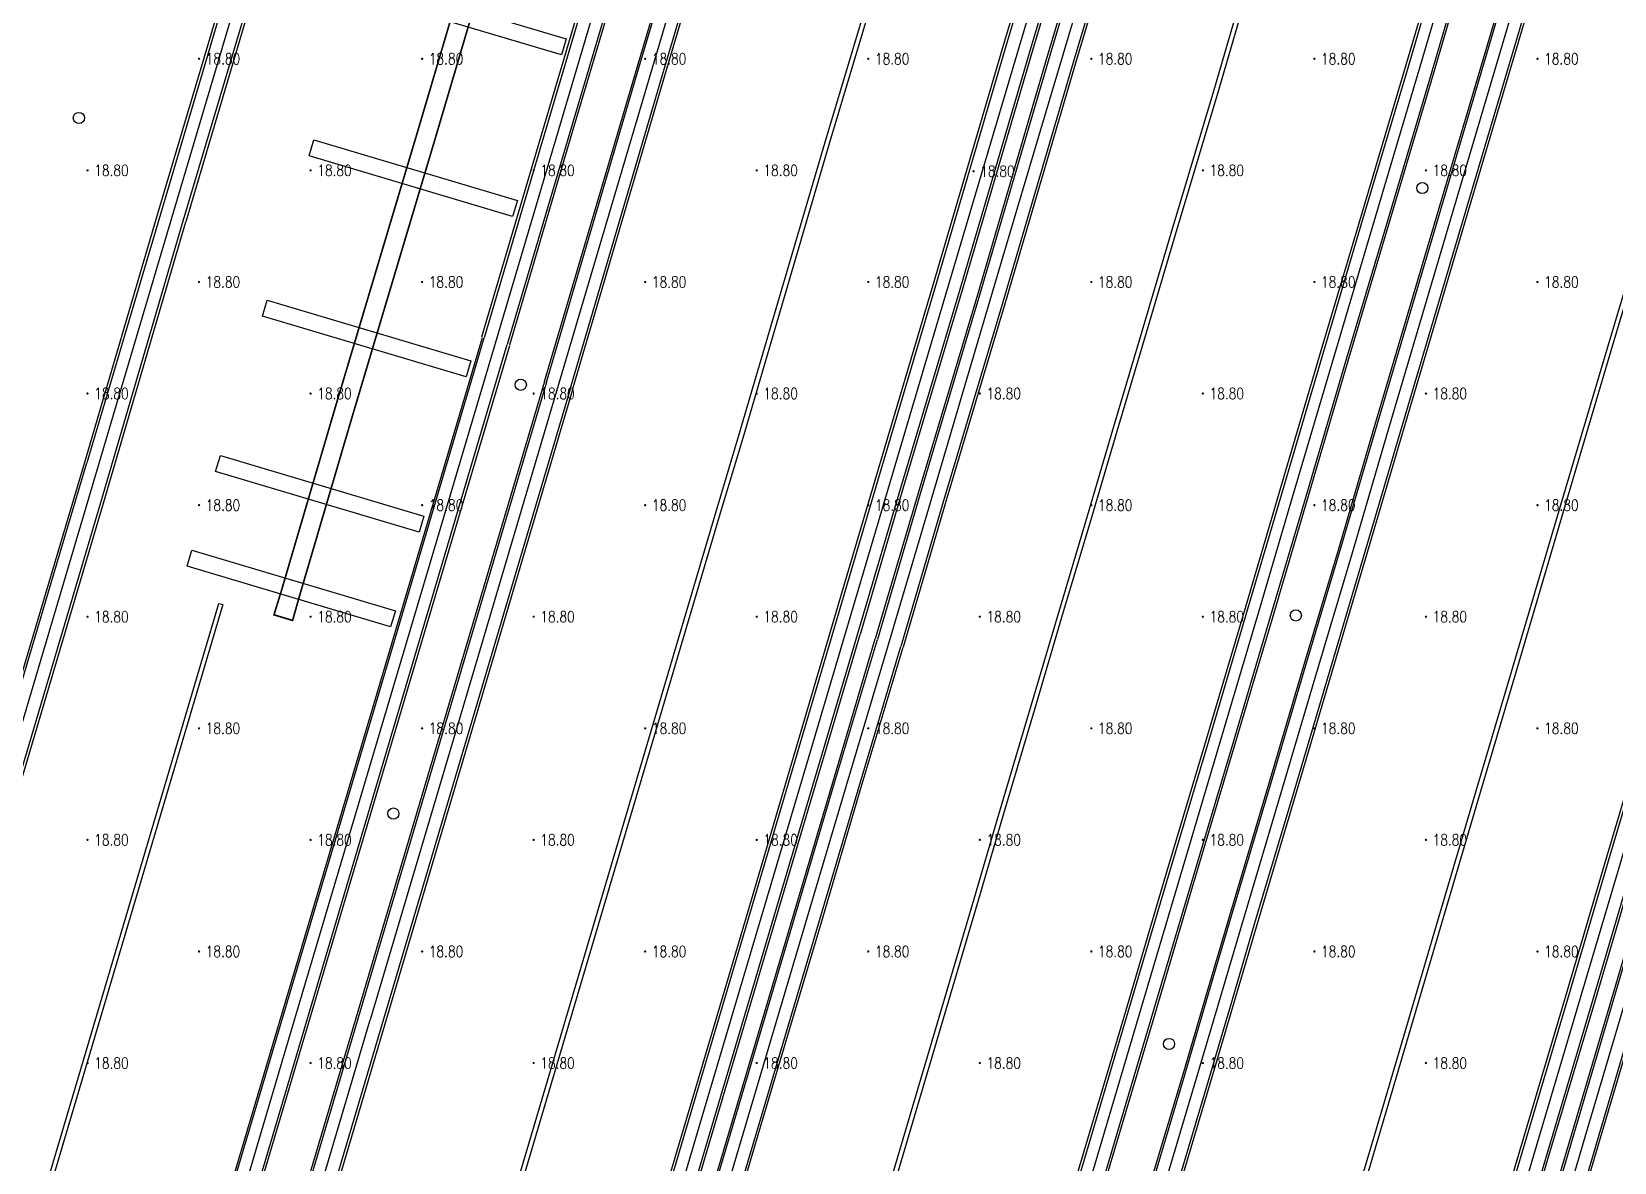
# Model space of a CAD drawing. Extents: x 404846 to 408477, y 3390929 to 3392894.
# Drawn here: x 406546.3 to 406688.3, y 3391765.5 to 3391866.8 of the extents above; entities that cross this region are included whole.
import ezdxf
from ezdxf.enums import TextEntityAlignment as Align

# ---------------------------------------------------------------- set-up
doc = ezdxf.new("R2010")
doc.units = 0
doc.header["$LTSCALE"] = 0.5
doc.linetypes.add('X1', pattern=[5, 4, -1])
doc.layers.get('0').update_dxf_attribs({"linetype": 'CONTINUOUS'})
for name, color, linetype in [('3221', 6, 'CONTINUOUS'), ('FZTZ', 7, 'CONTINUOUS'), ('GCD', 1, 'CONTINUOUS'), ('GXYZ', 2, 'CONTINUOUS'), ('SXSS', 5, 'CONTINUOUS'), ('ZBTZ', 3, 'CONTINUOUS')]:
    doc.layers.add(name, color=color, linetype=linetype)
doc.styles.add('HZ', font='rs.shx', dxfattribs={"width": 0.8, "bigfont": 'hztxt.shx'})
doc.linetypes.add('1161', pattern='A,0,[149,AAA.SHX,S=0.15,R=0,X=0,Y=0],-1.6', length=1.6)

# ---------------------------------------------------------------- blocks, each defined once
blk = doc.blocks.new('GC200')
at = {"linetype": 'Continuous', "const_width": 0.2, "flags": 128}
blk.add_lwpolyline([(-0.1, 0, 1), (0.1, 0, 1)], format="xyb", close=True, dxfattribs=at)
blk = doc.blocks.new('gc188')
blk.add_circle((0, 0), 1)

msp = doc.modelspace()

# ---------------------------------------------------------------- linework, layer by layer
at = {"layer": '3221', "color": 6}
for points in [[(406615.567, 3391909.423, 18.808), (406607.435, 3391881.947, 18.808), (406596.96, 3391846.592, 19.062), (406586.045, 3391809.768, 19.032), (406576.688, 3391778.255, 18.846)], [(406645.293, 3391900.624, 18.808), (406637.159, 3391873.145, 18.808), (406626.682, 3391837.784, 19.062), (406615.764, 3391800.951, 19.032), (406606.409, 3391769.444, 18.846), (406600.955, 3391751.015, 18.823), (406593.342, 3391725.339, 18.907), (406565.6, 3391631.59, 19.062), (406555.872, 3391598.808, 18.864), (406526.153, 3391607.627, 18.864), (406535.878, 3391640.397, 19.062), (406556.524, 3391710.171, 18.947)], [(406573.872, 3391900.521, 18.743), (406568.74, 3391883.318, 18.914), (406557.936, 3391846.881, 19.277), (406539.069, 3391783.307, 18.828), (406533.969, 3391766.086, 18.896)], [(406596.157, 3391720.734, 19.119), (406604.774, 3391749.915, 18.864), (406610.63, 3391769.641, 18.738), (406615.924, 3391787.48, 18.868), (406619.382, 3391799.168, 18.877), (406623.172, 3391811.895, 18.955), (406626.648, 3391823.598, 19.034), (406629.668, 3391833.857, 18.967), (406633.457, 3391846.691, 18.911), (406636.822, 3391858.036, 18.87), (406640.883, 3391871.686, 18.836), (406644.461, 3391883.832, 18.763), (406647.717, 3391894.768, 18.817)], [(406603.578, 3391891.659, 18.743), (406598.454, 3391874.481, 18.914), (406587.656, 3391838.065, 19.277), (406568.79, 3391774.496, 18.828), (406556.777, 3391733.826, 18.89)], [(406625.884, 3391711.944, 19.119), (406634.498, 3391741.114, 18.864), (406640.348, 3391760.82, 18.738), (406645.646, 3391778.673, 18.868), (406649.1, 3391790.347, 18.877), (406652.885, 3391803.058, 18.955), (406656.375, 3391814.807, 19.034), (406659.403, 3391825.091, 18.967), (406663.183, 3391837.895, 18.911), (406666.538, 3391849.208, 18.87), (406670.608, 3391862.886, 18.836), (406674.185, 3391875.03, 18.763), (406677.428, 3391885.923, 18.817)], [(406682.497, 3391880.124, 18.81), (406678.666, 3391867.229, 18.76), (406673.563, 3391850.016, 18.807), (406667.978, 3391831.141, 18.978), (406664.7, 3391819.993, 19.056), (406661.631, 3391809.693, 19.056), (406658.458, 3391798.984, 19.034), (406654.961, 3391787.215, 18.959), (406652.932, 3391780.358, 18.929), (406650.767, 3391772.989, 18.827), (406647.953, 3391763.546, 18.814), (406643.337, 3391747.997, 18.814), (406639.308, 3391734.399, 18.827), (406634.339, 3391717.621, 18.948), (406632.207, 3391710.433, 19.036)], [(406661.93, 3391701.627, 19.036), (406666.418, 3391716.779, 18.94), (406671.243, 3391733.098, 18.838), (406676.776, 3391751.697, 18.842), (406681.033, 3391766.135, 18.847), (406685.139, 3391779.923, 18.904), (406688.761, 3391792.194, 18.96), (406692.099, 3391803.428, 18.96), (406696.221, 3391817.386, 18.96), (406700.387, 3391831.365, 18.918), (406704.112, 3391843.946, 18.937), (406708.169, 3391857.594, 19.023), (406712.969, 3391873.825, 19.096)], [(406663.5, 3391692.901, 18.843), (406669.723, 3391713.954, 18.914), (406675.071, 3391731.955, 18.806), (406680.734, 3391751.135, 18.747), (406685.643, 3391767.772, 18.655), (406690.383, 3391783.769, 18.669), (406697.777, 3391808.704, 18.649), (406701.265, 3391820.491, 18.679), (406710.337, 3391851.076, 18.852), (406714.463, 3391864.901, 19)], [(406556.524, 3391710.171, 18.947), (406576.688, 3391778.255, 18.846)]]:
    msp.add_polyline3d(points, dxfattribs=at)
at = {"layer": 'FZTZ', "linetype": 'Continuous', "flags": 128}
for points, elevation in [([(406576.026, 3391871.602), (406594.273, 3391866.168), (406593.846, 3391864.735), (406575.599, 3391870.169), (406576.026, 3391871.602)], 26.994), ([(406571.652, 3391857.121), (406589.9, 3391851.687), (406589.473, 3391850.253), (406571.226, 3391855.688), (406571.652, 3391857.121)], 26.994), ([(406567.477, 3391842.745), (406585.724, 3391837.311), (406585.298, 3391835.878), (406567.05, 3391841.312), (406567.477, 3391842.745)], 27.017), ([(406563.272, 3391828.836), (406581.519, 3391823.402), (406581.092, 3391821.968), (406562.845, 3391827.403), (406563.272, 3391828.836)], 27.017), ([(406560.708, 3391820.339), (406578.956, 3391814.905), (406578.529, 3391813.472), (406560.281, 3391818.906), (406560.708, 3391820.339)], 27.017)]:
    msp.add_lwpolyline(points, close=True, dxfattribs=dict(at, elevation=elevation))
at = {"layer": 'SXSS', "linetype": 'X1', "const_width": 0.15, "flags": 128}
for points, elevation in [([(406614.583, 3391970.852), (406612.387, 3391963.723), (406603.342, 3391933.511), (406589.53, 3391886.867), (406580.906, 3391857.699), (406573.541, 3391833.04), (406568.736, 3391816.695)], 18.805), ([(406616.204, 3391970.372), (406614.004, 3391963.232), (406604.962, 3391933.029), (406591.151, 3391886.387), (406582.527, 3391857.218), (406575.162, 3391832.559), (406570.358, 3391816.218)], 18.805), ([(406568.736, 3391816.695), (406568.075, 3391814.551), (406569.745, 3391814.045), (406570.358, 3391816.218)], 18.833)]:
    msp.add_lwpolyline(points, dxfattribs=dict(at, elevation=elevation))
at = {"layer": 'SXSS', "linetype": 'Continuous', "flags": 128}
for points, elevation in [([(406611.347, 3391723.049), (406616.092, 3391739.248), (406621.045, 3391755.938), (406624.495, 3391767.582), (406627.325, 3391777.179), (406630.848, 3391789.098), (406633.047, 3391796.559), (406635.915, 3391806.211), (406638.49, 3391814.976), (406640.874, 3391822.916), (406643.442, 3391831.621), (406645.912, 3391839.965), (406648.748, 3391849.561), (406652.286, 3391861.292), (406655.309, 3391871.67), (406658.307, 3391881.689), (406661.239, 3391891.622)], 18.717), ([(406611.689, 3391722.948), (406616.474, 3391739.135), (406621.426, 3391755.825), (406624.877, 3391767.469), (406627.707, 3391777.066), (406631.23, 3391788.986), (406633.429, 3391796.446), (406636.297, 3391806.099), (406638.872, 3391814.862), (406641.255, 3391822.802), (406643.824, 3391831.509), (406646.294, 3391839.852), (406649.13, 3391849.447), (406652.668, 3391861.179), (406655.691, 3391871.557), (406658.689, 3391881.576), (406661.621, 3391891.509)], 18.717), ([(406647.765, 3391703.911), (406651.691, 3391717.131), (406656.755, 3391734.169), (406660.775, 3391747.722), (406664.869, 3391761.549), (406667.647, 3391770.914), (406672.012, 3391785.714), (406675.871, 3391798.764), (406679.027, 3391809.439), (406683.451, 3391824.415), (406687.6, 3391838.349), (406694.058, 3391859.964), (406698.167, 3391874.016)], 18.775), ([(406648.143, 3391703.799), (406652.068, 3391717.02), (406657.132, 3391734.057), (406661.152, 3391747.61), (406665.246, 3391761.438), (406668.024, 3391770.803), (406672.389, 3391785.603), (406676.248, 3391798.653), (406679.404, 3391809.328), (406683.828, 3391824.303), (406687.977, 3391838.237), (406694.434, 3391859.851), (406698.565, 3391873.893)], 18.774), ([(406621.611, 3391870.763), (406617.434, 3391856.8), (406609.707, 3391830.512), (406607.698, 3391823.768)], 18.818), ([(406622, 3391870.647), (406617.829, 3391856.683), (406610.102, 3391830.395), (406608.092, 3391823.65)], 18.818), ([(406607.698, 3391823.768), (406580.708, 3391732.713)], 18.828), ([(406608.092, 3391823.65), (406581.083, 3391732.601)], 18.828), ([(406537.244, 3391728.36), (406547.317, 3391762.246), (406563.141, 3391815.572), (406563.49, 3391815.468), (406547.666, 3391762.142), (406537.635, 3391728.244)], 19.115)]:
    msp.add_lwpolyline(points, dxfattribs=dict(at, elevation=elevation))
at = {"layer": 'ZBTZ', "linetype": '1161', "flags": 128}
for points, elevation in [([(406559.946, 3391849.849), (406565.995, 3391870.244), (406574.298, 3391898.177), (406584.178, 3391931.642), (406593.483, 3391962.983), (406599.109, 3391982.097), (406602.79, 3391994.416), (406607.149, 3392009.021), (406605.091, 3392009.635), (406600.732, 3391995.031), (406597.05, 3391982.707), (406591.424, 3391963.592), (406582.119, 3391932.251), (406572.239, 3391898.787), (406563.936, 3391870.855), (406557.888, 3391850.459)], 18.836), ([(406557.675, 3391850.522), (406563.724, 3391870.918), (406572.027, 3391898.85), (406581.906, 3391932.314), (406591.212, 3391963.655), (406596.838, 3391982.77), (406597.338, 3391984.445), (406597.999, 3391986.557), (406580.38, 3391991.726), (406579.85, 3391989.865), (406579.713, 3391989.431), (406575.133, 3391974.006), (406568.607, 3391951.992), (406562.21, 3391930.326), (406549.41, 3391887.334), (406542.143, 3391862.763), (406534.483, 3391836.863)], 18.86), ([(406592.34, 3391835.453), (406600.631, 3391863.611), (406607.547, 3391886.854), (406619.345, 3391926.691), (406633.929, 3391975.775), (406636.487, 3391984.501)], 18.866), ([(406592.508, 3391835.403), (406600.8, 3391863.561), (406607.715, 3391886.805), (406619.513, 3391926.641), (406634.098, 3391975.725), (406636.655, 3391984.452)], 18.866), ([(406594.621, 3391834.781), (406602.912, 3391862.936), (406609.827, 3391886.178), (406621.625, 3391926.015), (406636.21, 3391975.101), (406638.769, 3391983.832)], 18.866), ([(406628.166, 3391978.501), (406619.822, 3391950.438), (406611.941, 3391923.941), (406607.127, 3391907.575), (406599.038, 3391880.269), (406592.536, 3391858.372), (406586.933, 3391839.367)], 18.768), ([(406630.217, 3391977.892), (406621.872, 3391949.828), (406613.992, 3391923.335), (406609.179, 3391906.969), (406601.089, 3391879.66), (406594.588, 3391857.765), (406588.985, 3391838.762)], 18.768), ([(406630.419, 3391977.832), (406622.075, 3391949.768), (406614.195, 3391923.275), (406609.382, 3391906.91), (406601.291, 3391879.6), (406594.79, 3391857.705), (406589.187, 3391838.702)], 18.768), ([(406594.829, 3391834.72), (406603.12, 3391862.874), (406610.035, 3391886.116), (406621.833, 3391925.953), (406636.24, 3391974.356)], 18.872), ([(406596.651, 3391972.646), (406593.712, 3391962.916), (406584.406, 3391931.574), (406574.526, 3391898.11), (406566.223, 3391870.176), (406560.174, 3391849.781)], 18.791), ([(406623.263, 3391962.888), (406619.582, 3391950.509), (406611.701, 3391924.012), (406606.888, 3391907.646), (406598.798, 3391880.34), (406592.297, 3391858.443), (406586.693, 3391839.437)], 18.768), ([(406660.023, 3391954.995), (406653.893, 3391934.417), (406644.846, 3391903.922), (406637.593, 3391879.391), (406633.552, 3391865.871), (406627.247, 3391844.392), (406621.938, 3391826.591), (406618.095, 3391813.532)], 18.729), ([(406660.262, 3391954.924), (406654.132, 3391934.346), (406645.085, 3391903.851), (406637.832, 3391879.32), (406633.791, 3391865.8), (406627.486, 3391844.322), (406622.177, 3391826.52), (406618.334, 3391813.462)], 18.729), ([(406662.333, 3391954.307), (406656.203, 3391933.73), (406647.156, 3391903.238), (406639.903, 3391878.704), (406635.862, 3391865.187), (406629.558, 3391843.709), (406624.248, 3391825.906), (406620.406, 3391812.852)], 18.729), ([(406662.546, 3391954.243), (406656.416, 3391933.667), (406647.369, 3391903.175), (406640.116, 3391878.641), (406636.075, 3391865.124), (406629.771, 3391843.646), (406624.461, 3391825.843), (406620.619, 3391812.789)], 18.729), ([(406663.912, 3391953.836), (406657.782, 3391933.261), (406648.736, 3391902.77), (406641.482, 3391878.235), (406637.442, 3391864.719), (406631.138, 3391843.241), (406625.828, 3391825.438), (406621.987, 3391812.387)], 18.729), ([(406664.096, 3391953.781), (406657.967, 3391933.206), (406648.92, 3391902.715), (406641.667, 3391878.18), (406637.626, 3391864.664), (406631.322, 3391843.187), (406626.012, 3391825.383), (406622.172, 3391812.332)], 18.729), ([(406666.189, 3391953.158), (406660.06, 3391932.583), (406651.015, 3391902.095), (406643.76, 3391877.557), (406639.721, 3391864.044), (406633.417, 3391842.567), (406628.106, 3391824.763), (406624.267, 3391811.716)], 18.729), ([(406666.401, 3391953.095), (406660.272, 3391932.52), (406651.226, 3391902.032), (406643.972, 3391877.495), (406639.932, 3391863.981), (406633.628, 3391842.504), (406628.318, 3391824.7), (406624.479, 3391811.653)], 18.729), ([(406624.683, 3391712.299), (406633.295, 3391741.471), (406639.145, 3391761.178), (406644.443, 3391779.029), (406647.897, 3391790.704), (406651.682, 3391803.416), (406655.171, 3391815.163), (406658.199, 3391825.446), (406661.979, 3391838.251), (406665.335, 3391849.566), (406669.405, 3391863.243), (406672.981, 3391875.386), (406676.225, 3391886.281)], 18.894), ([(406624.865, 3391712.245), (406633.525, 3391741.402), (406639.375, 3391761.109), (406644.673, 3391778.961), (406648.127, 3391790.636), (406651.913, 3391803.347), (406655.402, 3391815.095), (406658.43, 3391825.378), (406662.21, 3391838.183), (406665.565, 3391849.497), (406669.635, 3391863.174), (406673.212, 3391875.318), (406676.455, 3391886.213)], 18.894), ([(406626.955, 3391711.627), (406635.588, 3391740.792), (406641.438, 3391760.497), (406646.736, 3391778.35), (406650.19, 3391790.024), (406653.975, 3391802.734), (406657.465, 3391814.485), (406660.493, 3391824.77), (406664.272, 3391837.572), (406667.628, 3391848.884), (406671.698, 3391862.564), (406675.274, 3391874.707), (406678.517, 3391885.599)], 18.894), ([(406627.129, 3391711.576), (406635.77, 3391740.738), (406641.62, 3391760.443), (406646.918, 3391778.296), (406650.372, 3391789.97), (406654.157, 3391802.68), (406657.647, 3391814.431), (406660.676, 3391824.716), (406664.455, 3391837.518), (406667.81, 3391848.83), (406671.88, 3391862.51), (406675.457, 3391874.653), (406678.699, 3391885.545)], 18.894), ([(406681.281, 3391880.485), (406677.449, 3391867.59), (406672.347, 3391850.377), (406666.76, 3391831.5), (406663.483, 3391820.353), (406660.415, 3391810.054), (406657.241, 3391799.345), (406653.744, 3391787.576), (406651.715, 3391780.717), (406649.55, 3391773.35), (406646.736, 3391763.908), (406642.12, 3391748.358), (406638.091, 3391734.759), (406633.123, 3391717.981), (406631.011, 3391710.788)], 18.91), ([(406681.438, 3391880.439), (406677.607, 3391867.543), (406672.504, 3391850.33), (406666.918, 3391831.453), (406663.641, 3391820.307), (406660.573, 3391810.007), (406657.399, 3391799.298), (406653.902, 3391787.529), (406651.873, 3391780.671), (406649.708, 3391773.303), (406646.894, 3391763.861), (406642.278, 3391748.311), (406638.248, 3391734.712), (406633.28, 3391717.934), (406631.165, 3391710.742)], 18.91), ([(406683.538, 3391879.815), (406679.707, 3391866.92), (406674.604, 3391849.708), (406669.019, 3391830.834), (406665.741, 3391819.685), (406662.672, 3391809.383), (406659.499, 3391798.675), (406656.002, 3391786.906), (406653.974, 3391780.051), (406651.808, 3391772.681), (406648.993, 3391763.237), (406644.378, 3391747.688), (406640.349, 3391734.09), (406635.38, 3391717.312), (406633.294, 3391710.111)], 18.91), ([(406683.75, 3391879.752), (406679.919, 3391866.857), (406674.816, 3391849.645), (406669.231, 3391830.771), (406665.953, 3391819.622), (406662.884, 3391809.32), (406659.711, 3391798.612), (406656.213, 3391786.843), (406654.186, 3391779.989), (406652.02, 3391772.619), (406649.205, 3391763.174), (406644.59, 3391747.625), (406640.56, 3391734.027), (406635.592, 3391717.249), (406633.48, 3391710.056)], 18.91), ([(406660.707, 3391701.989), (406665.159, 3391717.151), (406669.985, 3391733.471), (406675.517, 3391752.07), (406679.774, 3391766.508), (406683.88, 3391780.296), (406687.502, 3391792.566), (406690.84, 3391803.801), (406694.963, 3391817.76), (406699.129, 3391831.739), (406702.853, 3391844.32), (406706.91, 3391857.968), (406711.71, 3391874.197)], 18.943), ([(406660.914, 3391701.928), (406665.392, 3391717.083), (406670.217, 3391733.402), (406675.75, 3391752.001), (406680.007, 3391766.439), (406684.113, 3391780.227), (406687.735, 3391792.498), (406691.072, 3391803.732), (406695.195, 3391817.691), (406699.361, 3391831.67), (406703.086, 3391844.251), (406707.143, 3391857.899), (406711.942, 3391874.128)], 18.943), ([(406663.019, 3391701.304), (406667.488, 3391716.462), (406672.313, 3391732.781), (406677.846, 3391751.38), (406682.103, 3391765.818), (406686.209, 3391779.605), (406689.831, 3391791.877), (406693.169, 3391803.111), (406697.291, 3391817.069), (406701.457, 3391831.047), (406705.182, 3391843.629), (406709.239, 3391857.277), (406714.039, 3391873.508)], 18.943), ([(406663.203, 3391701.25), (406667.68, 3391716.405), (406672.505, 3391732.724), (406678.038, 3391751.323), (406682.295, 3391765.761), (406686.401, 3391779.549), (406690.023, 3391791.82), (406693.36, 3391803.054), (406697.483, 3391817.012), (406701.649, 3391830.99), (406705.374, 3391843.572), (406709.431, 3391857.22), (406714.23, 3391873.452)], 18.943), ([(406662.335, 3391693.247), (406668.537, 3391714.305), (406673.886, 3391732.307), (406679.548, 3391751.485), (406684.457, 3391768.122), (406689.197, 3391784.12), (406696.591, 3391809.055), (406700.079, 3391820.842), (406709.152, 3391851.429), (406713.278, 3391865.255)], 18.781), ([(406662.49, 3391693.201), (406668.721, 3391714.251), (406674.069, 3391732.252), (406679.732, 3391751.43), (406684.641, 3391768.068), (406689.381, 3391784.066), (406696.775, 3391809.001), (406700.263, 3391820.788), (406709.336, 3391851.374), (406713.462, 3391865.2)], 18.781), ([(406664.607, 3391692.573), (406670.815, 3391713.63), (406676.163, 3391731.632), (406681.826, 3391750.812), (406686.735, 3391767.449), (406691.474, 3391783.445), (406698.869, 3391808.381), (406702.357, 3391820.167), (406711.429, 3391850.752), (406715.554, 3391864.575)], 18.781), ([(406664.81, 3391692.513), (406671.012, 3391713.572), (406676.361, 3391731.573), (406682.024, 3391750.754), (406686.932, 3391767.391), (406691.672, 3391783.387), (406699.066, 3391808.322), (406702.554, 3391820.109), (406711.626, 3391850.693), (406715.752, 3391864.516)], 18.781), ([(406551.104, 3391828.228), (406557.675, 3391850.522)], 18.911), ([(406557.888, 3391850.459), (406551.303, 3391828.169)], 18.911), ([(406529.788, 3391748.055), (406541.022, 3391785.787), (406552.548, 3391824.628), (406559.946, 3391849.849)], 18.922), ([(406530.033, 3391747.982), (406541.267, 3391785.715), (406552.793, 3391824.556), (406560.174, 3391849.781)], 18.922), ([(406555.902, 3391735.515), (406562.071, 3391756.195), (406577.075, 3391806.708), (406586.766, 3391839.416)], 18.909), ([(406556.093, 3391735.458), (406562.248, 3391756.159), (406577.242, 3391806.659), (406586.933, 3391839.367)], 18.909), ([(406558.185, 3391734.838), (406564.418, 3391755.496), (406565.371, 3391759.1), (406579.294, 3391806.084), (406588.985, 3391838.762)], 18.931), ([(406558.407, 3391734.772), (406564.646, 3391755.428), (406565.578, 3391759.11), (406579.522, 3391806.016), (406589.212, 3391838.694)], 18.931), ([(406592.327, 3391835.457), (406572.498, 3391768.506), (406563.188, 3391737.047)], 18.899), ([(406592.508, 3391835.403), (406572.679, 3391768.452), (406563.349, 3391736.999)], 18.899), ([(406594.621, 3391834.781), (406574.78, 3391767.83), (406565.453, 3391736.366)], 18.899), ([(406594.829, 3391834.72), (406575.021, 3391767.758), (406565.668, 3391736.302)], 18.899), ([(406527.502, 3391748.732), (406535.82, 3391776.846), (406548.39, 3391819.078), (406551.104, 3391828.228)], 19.009), ([(406527.709, 3391748.67), (406536.018, 3391776.787), (406548.589, 3391819.019), (406551.303, 3391828.169)], 19.009), ([(406618.095, 3391813.532), (406610.406, 3391787.446), (406594.505, 3391733.822)], 18.844), ([(406618.334, 3391813.462), (406610.615, 3391787.384), (406594.727, 3391733.757)], 18.844), ([(406594.945, 3391721.092), (406603.561, 3391750.274), (406609.417, 3391770.001), (406614.711, 3391787.839), (406618.169, 3391799.528), (406621.987, 3391812.387)], 18.897), ([(406595.108, 3391721.044), (406603.725, 3391750.226), (406609.581, 3391769.952), (406614.875, 3391787.791), (406618.333, 3391799.48), (406622.172, 3391812.332)], 18.897), ([(406620.406, 3391812.852), (406596.771, 3391733.153)], 18.856), ([(406596.995, 3391733.087), (406620.619, 3391812.789)], 18.856), ([(406597.226, 3391720.418), (406605.832, 3391749.602), (406611.688, 3391769.327), (406616.982, 3391787.167), (406620.44, 3391798.854), (406624.267, 3391811.716)], 18.897), ([(406597.427, 3391720.358), (406606.033, 3391749.542), (406611.888, 3391769.267), (406617.183, 3391787.107), (406620.641, 3391798.795), (406624.479, 3391811.653)], 18.897)]:
    msp.add_lwpolyline(points, dxfattribs=dict(at, elevation=elevation))

# ---------------------------------------------------------------- block references
at = {"layer": 'GCD', "linetype": 'Continuous'}
ref = msp.add_blockref('GC200', (406561.358, 3391864.379, 18.8), dxfattribs=dict(at, xscale=0.5, yscale=0.5, zscale=0.5))
ref.add_attrib('height', '18.80', dxfattribs={"linetype": 'Continuous', "height": 1, "style": 'HZ', "width": 0.8}).set_placement((406561.958, 3391864.379, 18.8), align=Align.MIDDLE_LEFT)
ref = msp.add_blockref('GC200', (406581.358, 3391864.379, 18.8), dxfattribs=dict(at, xscale=0.5, yscale=0.5, zscale=0.5))
ref.add_attrib('height', '18.80', dxfattribs={"linetype": 'Continuous', "height": 1, "style": 'HZ', "width": 0.8}).set_placement((406581.958, 3391864.379, 18.8), align=Align.MIDDLE_LEFT)
ref = msp.add_blockref('GC200', (406601.358, 3391864.379, 18.8), dxfattribs=dict(at, xscale=0.5, yscale=0.5, zscale=0.5))
ref.add_attrib('height', '18.80', dxfattribs={"linetype": 'Continuous', "height": 1, "style": 'HZ', "width": 0.8}).set_placement((406601.958, 3391864.379, 18.8), align=Align.MIDDLE_LEFT)
ref = msp.add_blockref('GC200', (406621.358, 3391864.379, 18.8), dxfattribs=dict(at, xscale=0.5, yscale=0.5, zscale=0.5))
ref.add_attrib('height', '18.80', dxfattribs={"linetype": 'Continuous', "height": 1, "style": 'HZ', "width": 0.8}).set_placement((406621.958, 3391864.379, 18.8), align=Align.MIDDLE_LEFT)
ref = msp.add_blockref('GC200', (406641.358, 3391864.379, 18.8), dxfattribs=dict(at, xscale=0.5, yscale=0.5, zscale=0.5))
ref.add_attrib('height', '18.80', dxfattribs={"linetype": 'Continuous', "height": 1, "style": 'HZ', "width": 0.8}).set_placement((406641.958, 3391864.379, 18.8), align=Align.MIDDLE_LEFT)
ref = msp.add_blockref('GC200', (406661.358, 3391864.379, 18.8), dxfattribs=dict(at, xscale=0.5, yscale=0.5, zscale=0.5))
ref.add_attrib('height', '18.80', dxfattribs={"linetype": 'Continuous', "height": 1, "style": 'HZ', "width": 0.8}).set_placement((406661.958, 3391864.379, 18.8), align=Align.MIDDLE_LEFT)
ref = msp.add_blockref('GC200', (406681.358, 3391864.379, 18.8), dxfattribs=dict(at, xscale=0.5, yscale=0.5, zscale=0.5))
ref.add_attrib('height', '18.80', dxfattribs={"linetype": 'Continuous', "height": 1, "style": 'HZ', "width": 0.8}).set_placement((406681.958, 3391864.379, 18.8), align=Align.MIDDLE_LEFT)
ref = msp.add_blockref('GC200', (406551.358, 3391854.379, 18.8), dxfattribs=dict(at, xscale=0.5, yscale=0.5, zscale=0.5))
ref.add_attrib('height', '18.80', dxfattribs={"linetype": 'Continuous', "height": 1, "style": 'HZ', "width": 0.8}).set_placement((406551.958, 3391854.379, 18.8), align=Align.MIDDLE_LEFT)
ref = msp.add_blockref('GC200', (406571.358, 3391854.379, 18.8), dxfattribs=dict(at, xscale=0.5, yscale=0.5, zscale=0.5))
ref.add_attrib('height', '18.80', dxfattribs={"linetype": 'Continuous', "height": 1, "style": 'HZ', "width": 0.8}).set_placement((406571.958, 3391854.379, 18.8), align=Align.MIDDLE_LEFT)
ref = msp.add_blockref('GC200', (406591.358, 3391854.379, 18.8), dxfattribs=dict(at, xscale=0.5, yscale=0.5, zscale=0.5))
ref.add_attrib('height', '18.80', dxfattribs={"linetype": 'Continuous', "height": 1, "style": 'HZ', "width": 0.8}).set_placement((406591.958, 3391854.379, 18.8), align=Align.MIDDLE_LEFT)
ref = msp.add_blockref('GC200', (406611.358, 3391854.379, 18.8), dxfattribs=dict(at, xscale=0.5, yscale=0.5, zscale=0.5))
ref.add_attrib('height', '18.80', dxfattribs={"linetype": 'Continuous', "height": 1, "style": 'HZ', "width": 0.8}).set_placement((406611.958, 3391854.379, 18.8), align=Align.MIDDLE_LEFT)
ref = msp.add_blockref('GC200', (406630.798, 3391854.301, 18.8), dxfattribs=dict(at, xscale=0.5, yscale=0.5, zscale=0.5))
ref.add_attrib('height', '18.80', dxfattribs={"linetype": 'Continuous', "height": 1, "style": 'HZ', "width": 0.8}).set_placement((406631.398, 3391854.301, 18.8), align=Align.MIDDLE_LEFT)
ref = msp.add_blockref('GC200', (406651.358, 3391854.379, 18.8), dxfattribs=dict(at, xscale=0.5, yscale=0.5, zscale=0.5))
ref.add_attrib('height', '18.80', dxfattribs={"linetype": 'Continuous', "height": 1, "style": 'HZ', "width": 0.8}).set_placement((406651.958, 3391854.379, 18.8), align=Align.MIDDLE_LEFT)
ref = msp.add_blockref('GC200', (406671.358, 3391854.379, 18.8), dxfattribs=dict(at, xscale=0.5, yscale=0.5, zscale=0.5))
ref.add_attrib('height', '18.80', dxfattribs={"linetype": 'Continuous', "height": 1, "style": 'HZ', "width": 0.8}).set_placement((406671.958, 3391854.379, 18.8), align=Align.MIDDLE_LEFT)
ref = msp.add_blockref('GC200', (406561.358, 3391844.379, 18.8), dxfattribs=dict(at, xscale=0.5, yscale=0.5, zscale=0.5))
ref.add_attrib('height', '18.80', dxfattribs={"linetype": 'Continuous', "height": 1, "style": 'HZ', "width": 0.8}).set_placement((406561.958, 3391844.379, 18.8), align=Align.MIDDLE_LEFT)
ref = msp.add_blockref('GC200', (406581.358, 3391844.379, 18.8), dxfattribs=dict(at, xscale=0.5, yscale=0.5, zscale=0.5))
ref.add_attrib('height', '18.80', dxfattribs={"linetype": 'Continuous', "height": 1, "style": 'HZ', "width": 0.8}).set_placement((406581.958, 3391844.379, 18.8), align=Align.MIDDLE_LEFT)
ref = msp.add_blockref('GC200', (406601.358, 3391844.379, 18.8), dxfattribs=dict(at, xscale=0.5, yscale=0.5, zscale=0.5))
ref.add_attrib('height', '18.80', dxfattribs={"linetype": 'Continuous', "height": 1, "style": 'HZ', "width": 0.8}).set_placement((406601.958, 3391844.379, 18.8), align=Align.MIDDLE_LEFT)
ref = msp.add_blockref('GC200', (406621.358, 3391844.379, 18.8), dxfattribs=dict(at, xscale=0.5, yscale=0.5, zscale=0.5))
ref.add_attrib('height', '18.80', dxfattribs={"linetype": 'Continuous', "height": 1, "style": 'HZ', "width": 0.8}).set_placement((406621.958, 3391844.379, 18.8), align=Align.MIDDLE_LEFT)
ref = msp.add_blockref('GC200', (406641.358, 3391844.379, 18.8), dxfattribs=dict(at, xscale=0.5, yscale=0.5, zscale=0.5))
ref.add_attrib('height', '18.80', dxfattribs={"linetype": 'Continuous', "height": 1, "style": 'HZ', "width": 0.8}).set_placement((406641.958, 3391844.379, 18.8), align=Align.MIDDLE_LEFT)
ref = msp.add_blockref('GC200', (406661.358, 3391844.379, 18.8), dxfattribs=dict(at, xscale=0.5, yscale=0.5, zscale=0.5))
ref.add_attrib('height', '18.80', dxfattribs={"linetype": 'Continuous', "height": 1, "style": 'HZ', "width": 0.8}).set_placement((406661.958, 3391844.379, 18.8), align=Align.MIDDLE_LEFT)
ref = msp.add_blockref('GC200', (406681.358, 3391844.379, 18.8), dxfattribs=dict(at, xscale=0.5, yscale=0.5, zscale=0.5))
ref.add_attrib('height', '18.80', dxfattribs={"linetype": 'Continuous', "height": 1, "style": 'HZ', "width": 0.8}).set_placement((406681.958, 3391844.379, 18.8), align=Align.MIDDLE_LEFT)
ref = msp.add_blockref('GC200', (406551.358, 3391834.379, 18.8), dxfattribs=dict(at, xscale=0.5, yscale=0.5, zscale=0.5))
ref.add_attrib('height', '18.80', dxfattribs={"linetype": 'Continuous', "height": 1, "style": 'HZ', "width": 0.8}).set_placement((406551.958, 3391834.379, 18.8), align=Align.MIDDLE_LEFT)
ref = msp.add_blockref('GC200', (406571.358, 3391834.379, 18.8), dxfattribs=dict(at, xscale=0.5, yscale=0.5, zscale=0.5))
ref.add_attrib('height', '18.80', dxfattribs={"linetype": 'Continuous', "height": 1, "style": 'HZ', "width": 0.8}).set_placement((406571.958, 3391834.379, 18.8), align=Align.MIDDLE_LEFT)
ref = msp.add_blockref('GC200', (406591.358, 3391834.379, 18.8), dxfattribs=dict(at, xscale=0.5, yscale=0.5, zscale=0.5))
ref.add_attrib('height', '18.80', dxfattribs={"linetype": 'Continuous', "height": 1, "style": 'HZ', "width": 0.8}).set_placement((406591.958, 3391834.379, 18.8), align=Align.MIDDLE_LEFT)
ref = msp.add_blockref('GC200', (406611.358, 3391834.379, 18.8), dxfattribs=dict(at, xscale=0.5, yscale=0.5, zscale=0.5))
ref.add_attrib('height', '18.80', dxfattribs={"linetype": 'Continuous', "height": 1, "style": 'HZ', "width": 0.8}).set_placement((406611.958, 3391834.379, 18.8), align=Align.MIDDLE_LEFT)
ref = msp.add_blockref('GC200', (406631.358, 3391834.379, 18.8), dxfattribs=dict(at, xscale=0.5, yscale=0.5, zscale=0.5))
ref.add_attrib('height', '18.80', dxfattribs={"linetype": 'Continuous', "height": 1, "style": 'HZ', "width": 0.8}).set_placement((406631.958, 3391834.379, 18.8), align=Align.MIDDLE_LEFT)
ref = msp.add_blockref('GC200', (406651.358, 3391834.379, 18.8), dxfattribs=dict(at, xscale=0.5, yscale=0.5, zscale=0.5))
ref.add_attrib('height', '18.80', dxfattribs={"linetype": 'Continuous', "height": 1, "style": 'HZ', "width": 0.8}).set_placement((406651.958, 3391834.379, 18.8), align=Align.MIDDLE_LEFT)
ref = msp.add_blockref('GC200', (406671.358, 3391834.379, 18.8), dxfattribs=dict(at, xscale=0.5, yscale=0.5, zscale=0.5))
ref.add_attrib('height', '18.80', dxfattribs={"linetype": 'Continuous', "height": 1, "style": 'HZ', "width": 0.8}).set_placement((406671.958, 3391834.379, 18.8), align=Align.MIDDLE_LEFT)
ref = msp.add_blockref('GC200', (406561.358, 3391824.379, 18.8), dxfattribs=dict(at, xscale=0.5, yscale=0.5, zscale=0.5))
ref.add_attrib('height', '18.80', dxfattribs={"linetype": 'Continuous', "height": 1, "style": 'HZ', "width": 0.8}).set_placement((406561.958, 3391824.379, 18.8), align=Align.MIDDLE_LEFT)
ref = msp.add_blockref('GC200', (406581.358, 3391824.379, 18.8), dxfattribs=dict(at, xscale=0.5, yscale=0.5, zscale=0.5))
ref.add_attrib('height', '18.80', dxfattribs={"linetype": 'Continuous', "height": 1, "style": 'HZ', "width": 0.8}).set_placement((406581.958, 3391824.379, 18.8), align=Align.MIDDLE_LEFT)
ref = msp.add_blockref('GC200', (406601.358, 3391824.379, 18.8), dxfattribs=dict(at, xscale=0.5, yscale=0.5, zscale=0.5))
ref.add_attrib('height', '18.80', dxfattribs={"linetype": 'Continuous', "height": 1, "style": 'HZ', "width": 0.8}).set_placement((406601.958, 3391824.379, 18.8), align=Align.MIDDLE_LEFT)
ref = msp.add_blockref('GC200', (406621.358, 3391824.379, 18.8), dxfattribs=dict(at, xscale=0.5, yscale=0.5, zscale=0.5))
ref.add_attrib('height', '18.80', dxfattribs={"linetype": 'Continuous', "height": 1, "style": 'HZ', "width": 0.8}).set_placement((406621.958, 3391824.379, 18.8), align=Align.MIDDLE_LEFT)
ref = msp.add_blockref('GC200', (406641.358, 3391824.379, 18.8), dxfattribs=dict(at, xscale=0.5, yscale=0.5, zscale=0.5))
ref.add_attrib('height', '18.80', dxfattribs={"linetype": 'Continuous', "height": 1, "style": 'HZ', "width": 0.8}).set_placement((406641.958, 3391824.379, 18.8), align=Align.MIDDLE_LEFT)
ref = msp.add_blockref('GC200', (406661.358, 3391824.379, 18.8), dxfattribs=dict(at, xscale=0.5, yscale=0.5, zscale=0.5))
ref.add_attrib('height', '18.80', dxfattribs={"linetype": 'Continuous', "height": 1, "style": 'HZ', "width": 0.8}).set_placement((406661.958, 3391824.379, 18.8), align=Align.MIDDLE_LEFT)
ref = msp.add_blockref('GC200', (406681.358, 3391824.379, 18.8), dxfattribs=dict(at, xscale=0.5, yscale=0.5, zscale=0.5))
ref.add_attrib('height', '18.80', dxfattribs={"linetype": 'Continuous', "height": 1, "style": 'HZ', "width": 0.8}).set_placement((406681.958, 3391824.379, 18.8), align=Align.MIDDLE_LEFT)
ref = msp.add_blockref('GC200', (406551.358, 3391814.379, 18.8), dxfattribs=dict(at, xscale=0.5, yscale=0.5, zscale=0.5))
ref.add_attrib('height', '18.80', dxfattribs={"linetype": 'Continuous', "height": 1, "style": 'HZ', "width": 0.8}).set_placement((406551.958, 3391814.379, 18.8), align=Align.MIDDLE_LEFT)
ref = msp.add_blockref('GC200', (406571.358, 3391814.379, 18.8), dxfattribs=dict(at, xscale=0.5, yscale=0.5, zscale=0.5))
ref.add_attrib('height', '18.80', dxfattribs={"linetype": 'Continuous', "height": 1, "style": 'HZ', "width": 0.8}).set_placement((406571.958, 3391814.379, 18.8), align=Align.MIDDLE_LEFT)
ref = msp.add_blockref('GC200', (406591.358, 3391814.379, 18.8), dxfattribs=dict(at, xscale=0.5, yscale=0.5, zscale=0.5))
ref.add_attrib('height', '18.80', dxfattribs={"linetype": 'Continuous', "height": 1, "style": 'HZ', "width": 0.8}).set_placement((406591.958, 3391814.379, 18.8), align=Align.MIDDLE_LEFT)
ref = msp.add_blockref('GC200', (406611.358, 3391814.379, 18.8), dxfattribs=dict(at, xscale=0.5, yscale=0.5, zscale=0.5))
ref.add_attrib('height', '18.80', dxfattribs={"linetype": 'Continuous', "height": 1, "style": 'HZ', "width": 0.8}).set_placement((406611.958, 3391814.379, 18.8), align=Align.MIDDLE_LEFT)
ref = msp.add_blockref('GC200', (406631.358, 3391814.379, 18.8), dxfattribs=dict(at, xscale=0.5, yscale=0.5, zscale=0.5))
ref.add_attrib('height', '18.80', dxfattribs={"linetype": 'Continuous', "height": 1, "style": 'HZ', "width": 0.8}).set_placement((406631.958, 3391814.379, 18.8), align=Align.MIDDLE_LEFT)
ref = msp.add_blockref('GC200', (406651.358, 3391814.379, 18.8), dxfattribs=dict(at, xscale=0.5, yscale=0.5, zscale=0.5))
ref.add_attrib('height', '18.80', dxfattribs={"linetype": 'Continuous', "height": 1, "style": 'HZ', "width": 0.8}).set_placement((406651.958, 3391814.379, 18.8), align=Align.MIDDLE_LEFT)
ref = msp.add_blockref('GC200', (406671.358, 3391814.379, 18.8), dxfattribs=dict(at, xscale=0.5, yscale=0.5, zscale=0.5))
ref.add_attrib('height', '18.80', dxfattribs={"linetype": 'Continuous', "height": 1, "style": 'HZ', "width": 0.8}).set_placement((406671.958, 3391814.379, 18.8), align=Align.MIDDLE_LEFT)
ref = msp.add_blockref('GC200', (406561.358, 3391804.379, 18.8), dxfattribs=dict(at, xscale=0.5, yscale=0.5, zscale=0.5))
ref.add_attrib('height', '18.80', dxfattribs={"linetype": 'Continuous', "height": 1, "style": 'HZ', "width": 0.8}).set_placement((406561.958, 3391804.379, 18.8), align=Align.MIDDLE_LEFT)
ref = msp.add_blockref('GC200', (406581.358, 3391804.379, 18.8), dxfattribs=dict(at, xscale=0.5, yscale=0.5, zscale=0.5))
ref.add_attrib('height', '18.80', dxfattribs={"linetype": 'Continuous', "height": 1, "style": 'HZ', "width": 0.8}).set_placement((406581.958, 3391804.379, 18.8), align=Align.MIDDLE_LEFT)
ref = msp.add_blockref('GC200', (406601.358, 3391804.379, 18.8), dxfattribs=dict(at, xscale=0.5, yscale=0.5, zscale=0.5))
ref.add_attrib('height', '18.80', dxfattribs={"linetype": 'Continuous', "height": 1, "style": 'HZ', "width": 0.8}).set_placement((406601.958, 3391804.379, 18.8), align=Align.MIDDLE_LEFT)
ref = msp.add_blockref('GC200', (406621.358, 3391804.379, 18.8), dxfattribs=dict(at, xscale=0.5, yscale=0.5, zscale=0.5))
ref.add_attrib('height', '18.80', dxfattribs={"linetype": 'Continuous', "height": 1, "style": 'HZ', "width": 0.8}).set_placement((406621.958, 3391804.379, 18.8), align=Align.MIDDLE_LEFT)
ref = msp.add_blockref('GC200', (406641.358, 3391804.379, 18.8), dxfattribs=dict(at, xscale=0.5, yscale=0.5, zscale=0.5))
ref.add_attrib('height', '18.80', dxfattribs={"linetype": 'Continuous', "height": 1, "style": 'HZ', "width": 0.8}).set_placement((406641.958, 3391804.379, 18.8), align=Align.MIDDLE_LEFT)
ref = msp.add_blockref('GC200', (406661.358, 3391804.379, 18.8), dxfattribs=dict(at, xscale=0.5, yscale=0.5, zscale=0.5))
ref.add_attrib('height', '18.80', dxfattribs={"linetype": 'Continuous', "height": 1, "style": 'HZ', "width": 0.8}).set_placement((406661.958, 3391804.379, 18.8), align=Align.MIDDLE_LEFT)
ref = msp.add_blockref('GC200', (406681.358, 3391804.379, 18.8), dxfattribs=dict(at, xscale=0.5, yscale=0.5, zscale=0.5))
ref.add_attrib('height', '18.80', dxfattribs={"linetype": 'Continuous', "height": 1, "style": 'HZ', "width": 0.8}).set_placement((406681.958, 3391804.379, 18.8), align=Align.MIDDLE_LEFT)
ref = msp.add_blockref('GC200', (406551.358, 3391794.379, 18.8), dxfattribs=dict(at, xscale=0.5, yscale=0.5, zscale=0.5))
ref.add_attrib('height', '18.80', dxfattribs={"linetype": 'Continuous', "height": 1, "style": 'HZ', "width": 0.8}).set_placement((406551.958, 3391794.379, 18.8), align=Align.MIDDLE_LEFT)
ref = msp.add_blockref('GC200', (406571.358, 3391794.379, 18.8), dxfattribs=dict(at, xscale=0.5, yscale=0.5, zscale=0.5))
ref.add_attrib('height', '18.80', dxfattribs={"linetype": 'Continuous', "height": 1, "style": 'HZ', "width": 0.8}).set_placement((406571.958, 3391794.379, 18.8), align=Align.MIDDLE_LEFT)
ref = msp.add_blockref('GC200', (406591.358, 3391794.379, 18.8), dxfattribs=dict(at, xscale=0.5, yscale=0.5, zscale=0.5))
ref.add_attrib('height', '18.80', dxfattribs={"linetype": 'Continuous', "height": 1, "style": 'HZ', "width": 0.8}).set_placement((406591.958, 3391794.379, 18.8), align=Align.MIDDLE_LEFT)
ref = msp.add_blockref('GC200', (406611.358, 3391794.379, 18.8), dxfattribs=dict(at, xscale=0.5, yscale=0.5, zscale=0.5))
ref.add_attrib('height', '18.80', dxfattribs={"linetype": 'Continuous', "height": 1, "style": 'HZ', "width": 0.8}).set_placement((406611.958, 3391794.379, 18.8), align=Align.MIDDLE_LEFT)
ref = msp.add_blockref('GC200', (406631.358, 3391794.379, 18.8), dxfattribs=dict(at, xscale=0.5, yscale=0.5, zscale=0.5))
ref.add_attrib('height', '18.80', dxfattribs={"linetype": 'Continuous', "height": 1, "style": 'HZ', "width": 0.8}).set_placement((406631.958, 3391794.379, 18.8), align=Align.MIDDLE_LEFT)
ref = msp.add_blockref('GC200', (406651.358, 3391794.379, 18.8), dxfattribs=dict(at, xscale=0.5, yscale=0.5, zscale=0.5))
ref.add_attrib('height', '18.80', dxfattribs={"linetype": 'Continuous', "height": 1, "style": 'HZ', "width": 0.8}).set_placement((406651.958, 3391794.379, 18.8), align=Align.MIDDLE_LEFT)
ref = msp.add_blockref('GC200', (406671.358, 3391794.379, 18.8), dxfattribs=dict(at, xscale=0.5, yscale=0.5, zscale=0.5))
ref.add_attrib('height', '18.80', dxfattribs={"linetype": 'Continuous', "height": 1, "style": 'HZ', "width": 0.8}).set_placement((406671.958, 3391794.379, 18.8), align=Align.MIDDLE_LEFT)
ref = msp.add_blockref('GC200', (406561.358, 3391784.379, 18.8), dxfattribs=dict(at, xscale=0.5, yscale=0.5, zscale=0.5))
ref.add_attrib('height', '18.80', dxfattribs={"linetype": 'Continuous', "height": 1, "style": 'HZ', "width": 0.8}).set_placement((406561.958, 3391784.379, 18.8), align=Align.MIDDLE_LEFT)
ref = msp.add_blockref('GC200', (406581.358, 3391784.379, 18.8), dxfattribs=dict(at, xscale=0.5, yscale=0.5, zscale=0.5))
ref.add_attrib('height', '18.80', dxfattribs={"linetype": 'Continuous', "height": 1, "style": 'HZ', "width": 0.8}).set_placement((406581.958, 3391784.379, 18.8), align=Align.MIDDLE_LEFT)
ref = msp.add_blockref('GC200', (406601.358, 3391784.379, 18.8), dxfattribs=dict(at, xscale=0.5, yscale=0.5, zscale=0.5))
ref.add_attrib('height', '18.80', dxfattribs={"linetype": 'Continuous', "height": 1, "style": 'HZ', "width": 0.8}).set_placement((406601.958, 3391784.379, 18.8), align=Align.MIDDLE_LEFT)
ref = msp.add_blockref('GC200', (406621.358, 3391784.379, 18.8), dxfattribs=dict(at, xscale=0.5, yscale=0.5, zscale=0.5))
ref.add_attrib('height', '18.80', dxfattribs={"linetype": 'Continuous', "height": 1, "style": 'HZ', "width": 0.8}).set_placement((406621.958, 3391784.379, 18.8), align=Align.MIDDLE_LEFT)
ref = msp.add_blockref('GC200', (406641.358, 3391784.379, 18.8), dxfattribs=dict(at, xscale=0.5, yscale=0.5, zscale=0.5))
ref.add_attrib('height', '18.80', dxfattribs={"linetype": 'Continuous', "height": 1, "style": 'HZ', "width": 0.8}).set_placement((406641.958, 3391784.379, 18.8), align=Align.MIDDLE_LEFT)
ref = msp.add_blockref('GC200', (406661.358, 3391784.379, 18.8), dxfattribs=dict(at, xscale=0.5, yscale=0.5, zscale=0.5))
ref.add_attrib('height', '18.80', dxfattribs={"linetype": 'Continuous', "height": 1, "style": 'HZ', "width": 0.8}).set_placement((406661.958, 3391784.379, 18.8), align=Align.MIDDLE_LEFT)
ref = msp.add_blockref('GC200', (406681.358, 3391784.379, 18.8), dxfattribs=dict(at, xscale=0.5, yscale=0.5, zscale=0.5))
ref.add_attrib('height', '18.80', dxfattribs={"linetype": 'Continuous', "height": 1, "style": 'HZ', "width": 0.8}).set_placement((406681.958, 3391784.379, 18.8), align=Align.MIDDLE_LEFT)
ref = msp.add_blockref('GC200', (406551.358, 3391774.379, 18.8), dxfattribs=dict(at, xscale=0.5, yscale=0.5, zscale=0.5))
ref.add_attrib('height', '18.80', dxfattribs={"linetype": 'Continuous', "height": 1, "style": 'HZ', "width": 0.8}).set_placement((406551.958, 3391774.379, 18.8), align=Align.MIDDLE_LEFT)
ref = msp.add_blockref('GC200', (406571.358, 3391774.379, 18.8), dxfattribs=dict(at, xscale=0.5, yscale=0.5, zscale=0.5))
ref.add_attrib('height', '18.80', dxfattribs={"linetype": 'Continuous', "height": 1, "style": 'HZ', "width": 0.8}).set_placement((406571.958, 3391774.379, 18.8), align=Align.MIDDLE_LEFT)
ref = msp.add_blockref('GC200', (406591.358, 3391774.379, 18.8), dxfattribs=dict(at, xscale=0.5, yscale=0.5, zscale=0.5))
ref.add_attrib('height', '18.80', dxfattribs={"linetype": 'Continuous', "height": 1, "style": 'HZ', "width": 0.8}).set_placement((406591.958, 3391774.379, 18.8), align=Align.MIDDLE_LEFT)
ref = msp.add_blockref('GC200', (406611.358, 3391774.379, 18.8), dxfattribs=dict(at, xscale=0.5, yscale=0.5, zscale=0.5))
ref.add_attrib('height', '18.80', dxfattribs={"linetype": 'Continuous', "height": 1, "style": 'HZ', "width": 0.8}).set_placement((406611.958, 3391774.379, 18.8), align=Align.MIDDLE_LEFT)
ref = msp.add_blockref('GC200', (406631.358, 3391774.379, 18.8), dxfattribs=dict(at, xscale=0.5, yscale=0.5, zscale=0.5))
ref.add_attrib('height', '18.80', dxfattribs={"linetype": 'Continuous', "height": 1, "style": 'HZ', "width": 0.8}).set_placement((406631.958, 3391774.379, 18.8), align=Align.MIDDLE_LEFT)
ref = msp.add_blockref('GC200', (406651.358, 3391774.379, 18.8), dxfattribs=dict(at, xscale=0.5, yscale=0.5, zscale=0.5))
ref.add_attrib('height', '18.80', dxfattribs={"linetype": 'Continuous', "height": 1, "style": 'HZ', "width": 0.8}).set_placement((406651.958, 3391774.379, 18.8), align=Align.MIDDLE_LEFT)
ref = msp.add_blockref('GC200', (406671.358, 3391774.379, 18.8), dxfattribs=dict(at, xscale=0.5, yscale=0.5, zscale=0.5))
ref.add_attrib('height', '18.80', dxfattribs={"linetype": 'Continuous', "height": 1, "style": 'HZ', "width": 0.8}).set_placement((406671.958, 3391774.379, 18.8), align=Align.MIDDLE_LEFT)
at = {"layer": 'GXYZ', "linetype": 'Continuous', "xscale": 0.5, "yscale": 0.5}
for p in [(406550.585, 3391859.081, 18.763), (406671.035, 3391852.793, 18.863), (406590.202, 3391835.165, 18.84), (406659.693, 3391814.491, 18.823), (406578.783, 3391796.741, 18.816), (406648.328, 3391776.094, 18.648)]:
    msp.add_blockref('gc188', p, dxfattribs=at)

doc.saveas('drawing.dxf')
